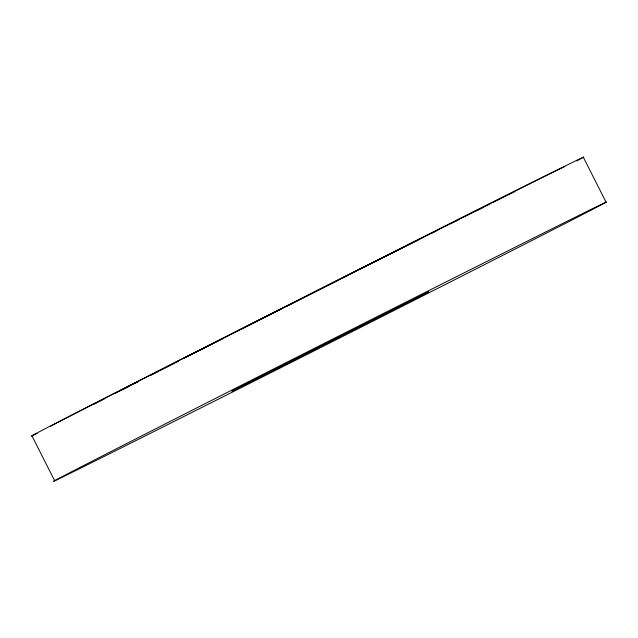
<?xml version="1.0" encoding="UTF-8"?>
<svg xmlns="http://www.w3.org/2000/svg" width="638" height="638" viewBox="0 0 638 638"><rect width="100%" height="100%" fill="white"/><g stroke="black" fill="none" stroke-linecap="round" stroke-linejoin="round"><path stroke-width="0.96" d="M583.315 157.211L606.1 202.246A309.263 1.077 -26.8 0 1 181.431 417.723A309.263 1.077 -26.8 0 1 203.53 404.468A309.263 1.077 -26.8 0 1 606.1 202.246M31.9 435.754L54.685 480.789M37.068 433.441A309.263 1.077 -26.8 0 1 311.376 293.432A309.263 1.077 -26.8 0 1 576.656 160.912M122.544 389.73A220.9 0.774 -26.8 0 1 128.262 386.78M133.908 383.877A220.9 0.774 -26.8 0 1 137.345 382.114M151.437 374.905A220.9 0.774 -26.8 0 1 158.431 371.332M161.175 369.928A220.9 0.774 -26.8 0 1 174.82 362.982M175.657 362.551A220.9 0.774 -26.8 0 1 178.217 361.252M185.227 357.679A220.9 0.774 -26.8 0 1 189.741 355.39M190.555 354.975A220.9 0.774 -26.8 0 1 204.926 347.67M205.795 347.231A220.9 0.774 -26.8 0 1 222.837 338.587M240.693 329.527A220.9 0.774 -26.8 0 1 281.637 308.8M286.007 306.591A220.9 0.774 -26.8 0 1 315.882 291.502M316.759 291.056A220.9 0.774 -26.8 0 1 338.626 280.018M342.965 277.833A220.9 0.774 -26.8 0 1 355.007 271.756M359.465 269.515A220.9 0.774 -26.8 0 1 372.672 262.864M373.541 262.425A220.9 0.774 -26.8 0 1 390.608 253.836M391.437 253.414A220.9 0.774 -26.8 0 1 419.676 239.226M431.854 233.109A220.9 0.774 -26.8 0 1 436.225 230.916M450.891 223.571A220.9 0.774 -26.8 0 1 452.549 222.742M453.363 222.335A220.9 0.774 -26.8 0 1 457.925 220.054M476.474 210.795A220.9 0.774 -26.8 0 1 482.503 207.797M50.282 426.471A288.639 1.005 -26.8 0 1 51.614 425.729M52.691 425.147A288.639 1.005 -26.8 0 1 56.575 423.09M57.556 422.579A288.639 1.005 -26.8 0 1 439.47 228.962M440.372 228.516A288.639 1.005 -26.8 0 1 562.389 167.674M563.514 167.148A288.639 1.005 -26.8 0 1 564.933 166.502M94.312 404.149A241.515 0.845 -26.8 0 1 98.38 402.004M99.129 401.613A241.515 0.845 -26.8 0 1 104.465 398.838M114.808 393.51A241.515 0.845 -26.8 0 1 133.238 384.068M134.132 383.613A241.515 0.845 -26.8 0 1 138.135 381.564M150.026 375.495A241.515 0.845 -26.8 0 1 178.736 360.885M183.88 358.269A241.515 0.845 -26.8 0 1 229.935 334.894M231.738 333.985A241.515 0.845 -26.8 0 1 233.54 333.068M234.441 332.613A241.515 0.845 -26.8 0 1 358.572 269.882M359.433 269.451A241.515 0.845 -26.8 0 1 417.946 239.992M418.855 239.537A241.515 0.845 -26.8 0 1 426.017 235.94M427.779 235.055A241.515 0.845 -26.8 0 1 434.717 231.57M435.571 231.147A241.515 0.845 -26.8 0 1 442.628 227.599M444.359 226.737A241.515 0.845 -26.8 0 1 451.13 223.34M451.959 222.925A241.515 0.845 -26.8 0 1 459.2 219.297M460.963 218.411A241.515 0.845 -26.8 0 1 480.43 208.682M481.331 208.227A241.515 0.845 -26.8 0 1 489.848 203.977M493.134 202.342A241.515 0.845 -26.8 0 1 502.258 197.812M503.159 197.365A241.515 0.845 -26.8 0 1 506.572 195.675M508.167 194.885A241.515 0.845 -26.8 0 1 514.196 191.918M232.798 390.695L231.873 391.206L428.832 291.749L232.798 390.695"/></g></svg>
